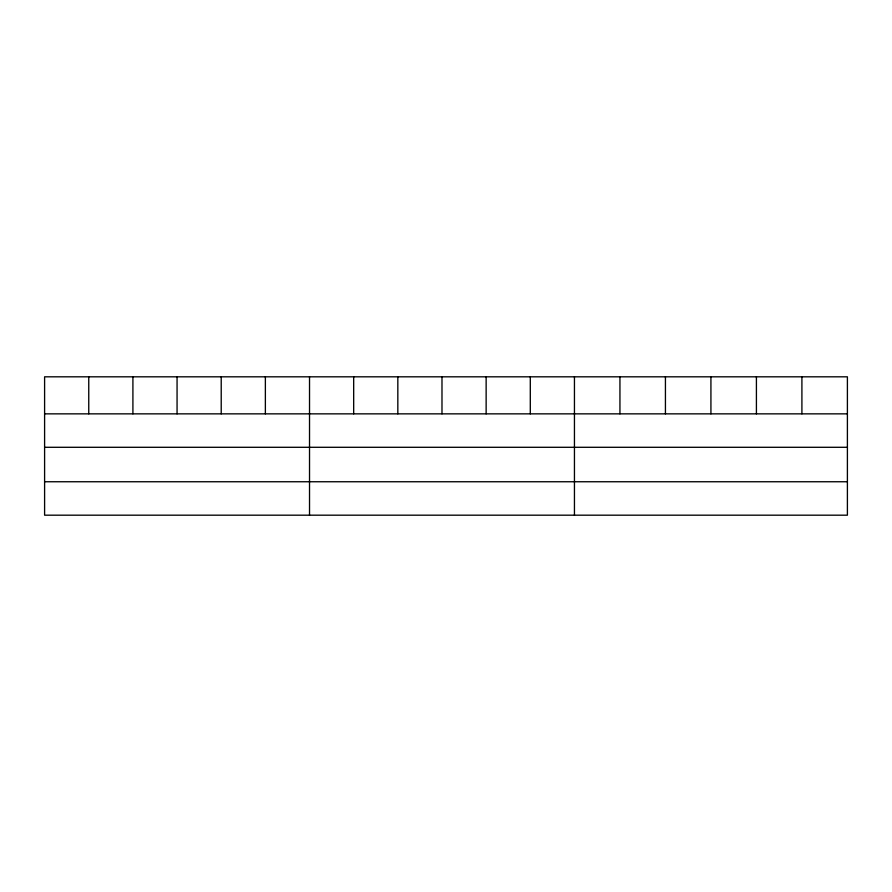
<?xml version="1.0" encoding="UTF-8"?>
<svg xmlns="http://www.w3.org/2000/svg" width="892" height="892" viewBox="0 0 892 892"><rect width="100%" height="100%" fill="white"/><g stroke="black" fill="none" stroke-linecap="round" stroke-linejoin="round"><path stroke-width="1.34" d="M847.4 447.293L847.4 376.814L44.6 376.814L44.6 515.186L847.4 515.186L847.4 447.293L44.6 447.293M44.6 413.855L847.4 413.855M44.6 481.747L847.4 481.747M801.908 376.814L801.908 413.855M756.416 376.814L756.416 413.855M710.924 376.814L710.924 413.855M665.432 376.814L665.432 413.855M619.94 376.814L619.94 413.855M574.448 376.814L574.448 515.186M530.294 376.814L530.294 413.855M486.14 376.814L486.14 413.855M441.986 376.814L441.986 413.855M397.832 376.814L397.832 413.855M353.678 376.814L353.678 413.855M309.524 376.814L309.524 515.186M265.37 376.814L265.37 413.855M221.216 376.814L221.216 413.855M177.062 376.814L177.062 413.855M132.908 376.814L132.908 413.855M88.754 376.814L88.754 413.855"/></g></svg>
